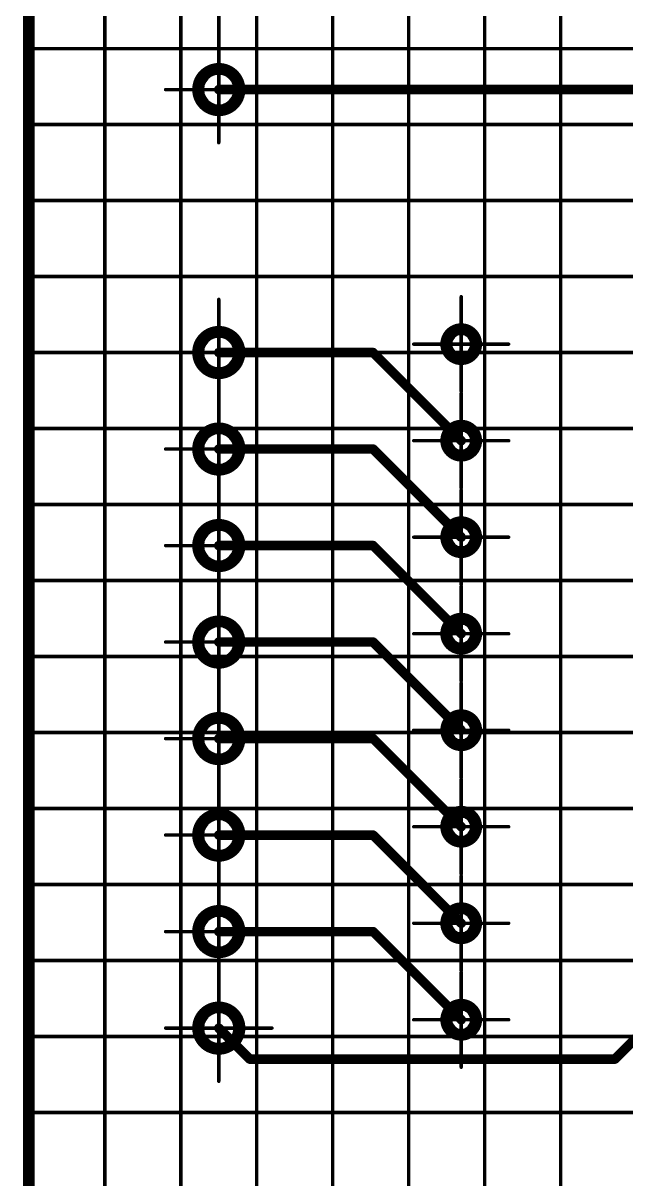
# Model space of a CAD drawing. Header units: millimetres. Extents: x 0 to 841, y 0 to 2540.
# Drawn here: x 478.7 to 510.4, y 2315.5 to 2376.3 of the extents above; entities that cross this region are included whole.
import ezdxf

# ---------------------------------------------------------------- set-up
doc = ezdxf.new("R2010")
doc.units = ezdxf.units.MM
for name, color, linetype in [('Mechanical11', 56, 'Continuous'), ('Mechanical12', 56, 'Continuous'), ('Mechanical7', 56, 'Continuous'), ('Mechanical9', 56, 'Continuous')]:
    doc.layers.add(name, color=color, linetype=linetype)

# ---------------------------------------------------------------- blocks, each defined once
blk = doc.blocks.new('BOASVIEW______B______L_____2__2_32_1_B_3')
at = {"layer": 'Mechanical11'}
for p, q in [((-22.565, -72.409), (-22.76, -72.37)), ((-22.76, -72.37), (-22.76, -72.88)), ((-22.76, -72.88), (-23.27, -72.88)), ((-23.27, -72.88), (-23.231, -73.075)), ((-22.76, -72.88), (-22.25, -72.88)), ((-22.76, -73.39), (-22.76, -72.88)), ((-22.4, -72.52), (-22.565, -72.409)), ((-22.289, -72.685), (-22.4, -72.52)), ((-22.25, -72.88), (-22.289, -72.685)), ((-10, -72.44), (-10.807, -72.44)), ((-10.807, -72.44), (-10.779, -72.649)), ((-10.779, -72.649), (-10.699, -72.844)), ((-10.699, -72.844), (-10.571, -73.011)), ((-10, -73.247), (-10, -72.44)), ((-10, -72.44), (-10, -73.247)), ((-9.193, -72.44), (-10, -72.44)), ((-9.429, -73.011), (-9.301, -72.844)), ((-9.301, -72.844), (-9.221, -72.649)), ((-9.221, -72.649), (-9.193, -72.44)), ((-23.231, -73.075), (-23.12, -73.24)), ((-23.12, -73.24), (-22.955, -73.351)), ((-22.955, -73.351), (-22.76, -73.39)), ((-10.571, -73.011), (-10.403, -73.139)), ((-10.403, -73.139), (-10.209, -73.219)), ((-10.209, -73.219), (-10, -73.247)), ((-10, -73.247), (-9.791, -73.219)), ((-9.791, -73.219), (-9.597, -73.139)), ((-9.597, -73.139), (-9.429, -73.011)), ((-22.565, -77.489), (-22.76, -77.45)), ((-22.76, -77.45), (-22.76, -77.96)), ((-22.4, -77.6), (-22.565, -77.489)), ((-22.289, -77.765), (-22.4, -77.6)), ((-22.25, -77.96), (-22.289, -77.765)), ((-10, -77.52), (-10.807, -77.52)), ((-10.807, -77.52), (-10.779, -77.729)), ((-10.779, -77.729), (-10.699, -77.924)), ((-10, -78.327), (-10, -77.52)), ((-10, -77.52), (-10, -78.327)), ((-9.193, -77.52), (-10, -77.52)), ((-9.301, -77.924), (-9.221, -77.729)), ((-9.221, -77.729), (-9.193, -77.52)), ((-22.76, -77.96), (-23.27, -77.96)), ((-23.27, -77.96), (-23.231, -78.155)), ((-23.231, -78.155), (-23.12, -78.32)), ((-23.12, -78.32), (-22.955, -78.431)), ((-22.955, -78.431), (-22.76, -78.47)), ((-22.76, -77.96), (-22.25, -77.96)), ((-22.76, -78.47), (-22.76, -77.96)), ((-10.699, -77.924), (-10.571, -78.091)), ((-10.571, -78.091), (-10.403, -78.219)), ((-10.403, -78.219), (-10.209, -78.299)), ((-10.209, -78.299), (-10, -78.327)), ((-10, -78.327), (-9.791, -78.299)), ((-9.791, -78.299), (-9.597, -78.219)), ((-9.597, -78.219), (-9.429, -78.091)), ((-9.429, -78.091), (-9.301, -77.924)), ((-22.565, -82.569), (-22.76, -82.53)), ((-22.76, -82.53), (-22.76, -83.04)), ((-22.4, -82.68), (-22.565, -82.569)), ((-22.289, -82.845), (-22.4, -82.68)), ((-10, -82.6), (-10.807, -82.6)), ((-10.807, -82.6), (-10.779, -82.809)), ((-10, -83.407), (-10, -82.6)), ((-10, -82.6), (-10, -83.407)), ((-9.193, -82.6), (-10, -82.6)), ((-9.221, -82.809), (-9.193, -82.6)), ((-22.76, -83.04), (-23.27, -83.04)), ((-23.27, -83.04), (-23.231, -83.235)), ((-23.231, -83.235), (-23.12, -83.4)), ((-22.76, -83.04), (-22.25, -83.04)), ((-22.76, -83.55), (-22.76, -83.04)), ((-22.25, -83.04), (-22.289, -82.845)), ((-10.779, -82.809), (-10.699, -83.004)), ((-10.699, -83.004), (-10.571, -83.171)), ((-10.571, -83.171), (-10.403, -83.299)), ((-10.403, -83.299), (-10.209, -83.379)), ((-9.791, -83.379), (-9.597, -83.299)), ((-9.597, -83.299), (-9.429, -83.171)), ((-9.429, -83.171), (-9.301, -83.004)), ((-9.301, -83.004), (-9.221, -82.809)), ((-23.12, -83.4), (-22.955, -83.511)), ((-22.955, -83.511), (-22.76, -83.55)), ((-10.209, -83.379), (-10, -83.407)), ((-10, -83.407), (-9.791, -83.379)), ((-22.76, -88.12), (-23.27, -88.12)), ((-23.27, -88.12), (-23.231, -88.315)), ((-22.565, -87.649), (-22.76, -87.61)), ((-22.76, -87.61), (-22.76, -88.12)), ((-22.76, -88.12), (-22.25, -88.12)), ((-22.76, -88.63), (-22.76, -88.12)), ((-22.4, -87.76), (-22.565, -87.649)), ((-22.289, -87.925), (-22.4, -87.76)), ((-22.25, -88.12), (-22.289, -87.925)), ((-10, -87.68), (-10.807, -87.68)), ((-10.807, -87.68), (-10.779, -87.889)), ((-10.779, -87.889), (-10.699, -88.084)), ((-10.699, -88.084), (-10.571, -88.251)), ((-10, -88.487), (-10, -87.68)), ((-10, -87.68), (-10, -88.487)), ((-9.193, -87.68), (-10, -87.68)), ((-9.429, -88.251), (-9.301, -88.084)), ((-9.301, -88.084), (-9.221, -87.889)), ((-9.221, -87.889), (-9.193, -87.68)), ((-23.231, -88.315), (-23.12, -88.48)), ((-23.12, -88.48), (-22.955, -88.591)), ((-22.955, -88.591), (-22.76, -88.63)), ((-10.571, -88.251), (-10.403, -88.379)), ((-10.403, -88.379), (-10.209, -88.459)), ((-10.209, -88.459), (-10, -88.487)), ((-10, -88.487), (-9.791, -88.459)), ((-9.791, -88.459), (-9.597, -88.379)), ((-9.597, -88.379), (-9.429, -88.251)), ((-22.565, -92.729), (-22.76, -92.69)), ((-22.76, -92.69), (-22.76, -93.2)), ((-22.4, -92.84), (-22.565, -92.729)), ((-22.289, -93.005), (-22.4, -92.84)), ((-22.25, -93.2), (-22.289, -93.005)), ((-10, -92.76), (-10.807, -92.76)), ((-10.807, -92.76), (-10.779, -92.969)), ((-10.779, -92.969), (-10.699, -93.164)), ((-10, -93.567), (-10, -92.76)), ((-10, -92.76), (-10, -93.567)), ((-9.193, -92.76), (-10, -92.76)), ((-9.301, -93.164), (-9.221, -92.969)), ((-9.221, -92.969), (-9.193, -92.76)), ((-22.76, -93.2), (-23.27, -93.2)), ((-23.27, -93.2), (-23.231, -93.395)), ((-23.231, -93.395), (-23.12, -93.56)), ((-23.12, -93.56), (-22.955, -93.671)), ((-22.955, -93.671), (-22.76, -93.71)), ((-22.76, -93.2), (-22.25, -93.2)), ((-22.76, -93.71), (-22.76, -93.2)), ((-10.699, -93.164), (-10.571, -93.331)), ((-10.571, -93.331), (-10.403, -93.459)), ((-10.403, -93.459), (-10.209, -93.539)), ((-10.209, -93.539), (-10, -93.567)), ((-10, -93.567), (-9.791, -93.539)), ((-9.791, -93.539), (-9.597, -93.459)), ((-9.597, -93.459), (-9.429, -93.331)), ((-9.429, -93.331), (-9.301, -93.164)), ((-22.565, -97.809), (-22.76, -97.77)), ((-22.76, -97.77), (-22.76, -98.28)), ((-22.4, -97.92), (-22.565, -97.809)), ((-22.289, -98.085), (-22.4, -97.92)), ((-10, -97.84), (-10.807, -97.84)), ((-10.807, -97.84), (-10.779, -98.049)), ((-10, -98.647), (-10, -97.84)), ((-10, -97.84), (-10, -98.647)), ((-9.193, -97.84), (-10, -97.84)), ((-9.221, -98.049), (-9.193, -97.84)), ((-22.76, -98.28), (-23.27, -98.28)), ((-23.27, -98.28), (-23.231, -98.475)), ((-23.231, -98.475), (-23.12, -98.64)), ((-22.76, -98.28), (-22.25, -98.28)), ((-22.76, -98.79), (-22.76, -98.28)), ((-22.25, -98.28), (-22.289, -98.085)), ((-10.779, -98.049), (-10.699, -98.244)), ((-10.699, -98.244), (-10.571, -98.411)), ((-10.571, -98.411), (-10.403, -98.539)), ((-10.403, -98.539), (-10.209, -98.619)), ((-9.791, -98.619), (-9.597, -98.539)), ((-9.597, -98.539), (-9.429, -98.411)), ((-9.429, -98.411), (-9.301, -98.244)), ((-9.301, -98.244), (-9.221, -98.049)), ((-23.12, -98.64), (-22.955, -98.751)), ((-22.955, -98.751), (-22.76, -98.79)), ((-10.209, -98.619), (-10, -98.647)), ((-10, -98.647), (-9.791, -98.619)), ((-22.76, -103.36), (-23.27, -103.36)), ((-23.27, -103.36), (-23.231, -103.555)), ((-22.565, -102.889), (-22.76, -102.85)), ((-22.76, -102.85), (-22.76, -103.36)), ((-22.76, -103.36), (-22.25, -103.36)), ((-22.76, -103.87), (-22.76, -103.36)), ((-22.4, -103), (-22.565, -102.889)), ((-22.289, -103.165), (-22.4, -103)), ((-22.25, -103.36), (-22.289, -103.165)), ((-10, -102.92), (-10.807, -102.92)), ((-10.807, -102.92), (-10.779, -103.129)), ((-10.779, -103.129), (-10.699, -103.324)), ((-10.699, -103.324), (-10.571, -103.491)), ((-10, -103.727), (-10, -102.92)), ((-10, -102.92), (-10, -103.727)), ((-9.193, -102.92), (-10, -102.92)), ((-9.429, -103.491), (-9.301, -103.324)), ((-9.301, -103.324), (-9.221, -103.129)), ((-9.221, -103.129), (-9.193, -102.92)), ((-23.231, -103.555), (-23.12, -103.72)), ((-23.12, -103.72), (-22.955, -103.831)), ((-22.955, -103.831), (-22.76, -103.87)), ((-10.571, -103.491), (-10.403, -103.619)), ((-10.403, -103.619), (-10.209, -103.699)), ((-10.209, -103.699), (-10, -103.727)), ((-10, -103.727), (-9.791, -103.699)), ((-9.791, -103.699), (-9.597, -103.619)), ((-9.597, -103.619), (-9.429, -103.491)), ((-22.565, -107.969), (-22.76, -107.93)), ((-22.76, -107.93), (-22.76, -108.44)), ((-22.4, -108.08), (-22.565, -107.969)), ((-22.289, -108.245), (-22.4, -108.08)), ((-22.25, -108.44), (-22.289, -108.245)), ((-10, -108), (-10.807, -108)), ((-10.807, -108), (-10.779, -108.209)), ((-10.779, -108.209), (-10.699, -108.404)), ((-10, -108.807), (-10, -108)), ((-10, -108), (-10, -108.807)), ((-9.193, -108), (-10, -108)), ((-9.301, -108.404), (-9.221, -108.209)), ((-9.221, -108.209), (-9.193, -108)), ((-22.76, -108.44), (-23.27, -108.44)), ((-23.27, -108.44), (-23.231, -108.635)), ((-23.231, -108.635), (-23.12, -108.8)), ((-23.12, -108.8), (-22.955, -108.911)), ((-22.76, -108.44), (-22.25, -108.44)), ((-22.76, -108.95), (-22.76, -108.44)), ((-10.699, -108.404), (-10.571, -108.571)), ((-10.571, -108.571), (-10.403, -108.699)), ((-10.403, -108.699), (-10.209, -108.779)), ((-10.209, -108.779), (-10, -108.807)), ((-10, -108.807), (-9.791, -108.779)), ((-9.791, -108.779), (-9.597, -108.699)), ((-9.597, -108.699), (-9.429, -108.571)), ((-9.429, -108.571), (-9.301, -108.404)), ((-22.955, -108.911), (-22.76, -108.95)), ((-10, -121.84), (-10.807, -121.84)), ((-10.807, -121.84), (-10.779, -122.049)), ((-10.779, -122.049), (-10.699, -122.243)), ((-10.699, -122.243), (-10.571, -122.411)), ((-10, -122.647), (-10, -121.84)), ((-10, -121.84), (-10, -122.647)), ((-9.193, -121.84), (-10, -121.84)), ((-9.429, -122.411), (-9.301, -122.243)), ((-9.301, -122.243), (-9.221, -122.049)), ((-9.221, -122.049), (-9.193, -121.84)), ((-10.571, -122.411), (-10.403, -122.539)), ((-10.403, -122.539), (-10.209, -122.619)), ((-10.209, -122.619), (-10, -122.647)), ((-10, -122.647), (-9.791, -122.619)), ((-9.791, -122.619), (-9.597, -122.539)), ((-9.597, -122.539), (-9.429, -122.411))]:
    blk.add_line(p, q, dxfattribs=at)
at = {"layer": 'Mechanical12'}
for p, q in [((-10.403, -71.741), (-10.571, -71.869)), ((-10.209, -71.661), (-10.403, -71.741)), ((-10, -71.633), (-10.209, -71.661)), ((-10, -71.633), (-10, -72.44)), ((-9.791, -71.661), (-10, -71.633)), ((-10, -72.44), (-10, -71.633)), ((-9.597, -71.741), (-9.791, -71.661)), ((-9.429, -71.869), (-9.597, -71.741)), ((-22.76, -72.37), (-22.955, -72.409)), ((-22.76, -72.88), (-22.76, -72.37)), ((-10.779, -72.231), (-10.807, -72.44)), ((-10.699, -72.037), (-10.779, -72.231)), ((-10.571, -71.869), (-10.699, -72.037)), ((-9.301, -72.037), (-9.429, -71.869)), ((-9.221, -72.231), (-9.301, -72.037)), ((-9.193, -72.44), (-9.221, -72.231)), ((-23.231, -72.685), (-23.27, -72.88)), ((-23.27, -72.88), (-22.76, -72.88)), ((-23.12, -72.52), (-23.231, -72.685)), ((-22.955, -72.409), (-23.12, -72.52)), ((-22.25, -72.88), (-22.76, -72.88)), ((-22.76, -72.88), (-22.76, -73.39)), ((-22.289, -73.075), (-22.25, -72.88)), ((-10.807, -72.44), (-10, -72.44)), ((-10, -72.44), (-9.193, -72.44)), ((-22.76, -73.39), (-22.565, -73.351)), ((-22.565, -73.351), (-22.4, -73.24)), ((-22.4, -73.24), (-22.289, -73.075)), ((-10.699, -77.117), (-10.779, -77.311)), ((-10.571, -76.949), (-10.699, -77.117)), ((-10.403, -76.821), (-10.571, -76.949)), ((-10.209, -76.741), (-10.403, -76.821)), ((-10, -76.713), (-10.209, -76.741)), ((-10, -76.713), (-10, -77.52)), ((-9.791, -76.741), (-10, -76.713)), ((-10, -77.52), (-10, -76.713)), ((-9.597, -76.821), (-9.791, -76.741)), ((-9.429, -76.949), (-9.597, -76.821)), ((-9.301, -77.117), (-9.429, -76.949)), ((-9.221, -77.311), (-9.301, -77.117)), ((-23.231, -77.765), (-23.27, -77.96)), ((-23.12, -77.6), (-23.231, -77.765)), ((-22.955, -77.489), (-23.12, -77.6)), ((-22.76, -77.45), (-22.955, -77.489)), ((-22.76, -77.96), (-22.76, -77.45)), ((-10.779, -77.311), (-10.807, -77.52)), ((-10.807, -77.52), (-10, -77.52)), ((-10, -77.52), (-9.193, -77.52)), ((-9.193, -77.52), (-9.221, -77.311)), ((-23.27, -77.96), (-22.76, -77.96)), ((-22.25, -77.96), (-22.76, -77.96)), ((-22.76, -77.96), (-22.76, -78.47)), ((-22.76, -78.47), (-22.565, -78.431)), ((-22.565, -78.431), (-22.4, -78.32)), ((-22.4, -78.32), (-22.289, -78.155)), ((-22.289, -78.155), (-22.25, -77.96)), ((-10.571, -82.029), (-10.699, -82.197)), ((-10.403, -81.901), (-10.571, -82.029)), ((-10.209, -81.821), (-10.403, -81.901)), ((-10, -81.793), (-10.209, -81.821)), ((-10, -81.793), (-10, -82.6)), ((-9.791, -81.821), (-10, -81.793)), ((-10, -82.6), (-10, -81.793)), ((-9.597, -81.901), (-9.791, -81.821)), ((-9.429, -82.029), (-9.597, -81.901)), ((-9.301, -82.197), (-9.429, -82.029)), ((-23.12, -82.68), (-23.231, -82.845)), ((-22.955, -82.569), (-23.12, -82.68)), ((-22.76, -82.53), (-22.955, -82.569)), ((-22.76, -83.04), (-22.76, -82.53)), ((-10.779, -82.391), (-10.807, -82.6)), ((-10.807, -82.6), (-10, -82.6)), ((-10.699, -82.197), (-10.779, -82.391)), ((-10, -82.6), (-9.193, -82.6)), ((-9.221, -82.391), (-9.301, -82.197)), ((-9.193, -82.6), (-9.221, -82.391)), ((-23.231, -82.845), (-23.27, -83.04)), ((-23.27, -83.04), (-22.76, -83.04)), ((-22.25, -83.04), (-22.76, -83.04)), ((-22.76, -83.04), (-22.76, -83.55)), ((-22.4, -83.4), (-22.289, -83.235)), ((-22.289, -83.235), (-22.25, -83.04)), ((-22.76, -83.55), (-22.565, -83.511)), ((-22.565, -83.511), (-22.4, -83.4)), ((-10.403, -86.981), (-10.571, -87.109)), ((-10.209, -86.901), (-10.403, -86.981)), ((-10, -86.873), (-10.209, -86.901)), ((-10, -86.873), (-10, -87.68)), ((-9.791, -86.901), (-10, -86.873)), ((-10, -87.68), (-10, -86.873)), ((-9.597, -86.981), (-9.791, -86.901)), ((-9.429, -87.109), (-9.597, -86.981)), ((-10.779, -87.471), (-10.807, -87.68)), ((-10.699, -87.277), (-10.779, -87.471)), ((-10.571, -87.109), (-10.699, -87.277)), ((-9.301, -87.277), (-9.429, -87.109)), ((-9.221, -87.471), (-9.301, -87.277)), ((-9.193, -87.68), (-9.221, -87.471)), ((-23.231, -87.925), (-23.27, -88.12)), ((-23.27, -88.12), (-22.76, -88.12)), ((-23.12, -87.76), (-23.231, -87.925)), ((-22.955, -87.649), (-23.12, -87.76)), ((-22.76, -87.61), (-22.955, -87.649)), ((-22.76, -88.12), (-22.76, -87.61)), ((-22.25, -88.12), (-22.76, -88.12)), ((-22.76, -88.12), (-22.76, -88.63)), ((-22.289, -88.315), (-22.25, -88.12)), ((-10.807, -87.68), (-10, -87.68)), ((-10, -87.68), (-9.193, -87.68)), ((-22.76, -88.63), (-22.565, -88.591)), ((-22.565, -88.591), (-22.4, -88.48)), ((-22.4, -88.48), (-22.289, -88.315)), ((-10.699, -92.357), (-10.779, -92.551)), ((-10.571, -92.189), (-10.699, -92.357)), ((-10.403, -92.061), (-10.571, -92.189)), ((-10.209, -91.981), (-10.403, -92.061)), ((-10, -91.953), (-10.209, -91.981)), ((-10, -91.953), (-10, -92.76)), ((-9.791, -91.981), (-10, -91.953)), ((-10, -92.76), (-10, -91.953)), ((-9.597, -92.061), (-9.791, -91.981)), ((-9.429, -92.189), (-9.597, -92.061)), ((-9.301, -92.357), (-9.429, -92.189)), ((-9.221, -92.551), (-9.301, -92.357)), ((-23.231, -93.005), (-23.27, -93.2)), ((-23.12, -92.84), (-23.231, -93.005)), ((-22.955, -92.729), (-23.12, -92.84)), ((-22.76, -92.69), (-22.955, -92.729)), ((-22.76, -93.2), (-22.76, -92.69)), ((-10.779, -92.551), (-10.807, -92.76)), ((-10.807, -92.76), (-10, -92.76)), ((-10, -92.76), (-9.193, -92.76)), ((-9.193, -92.76), (-9.221, -92.551)), ((-23.27, -93.2), (-22.76, -93.2)), ((-22.25, -93.2), (-22.76, -93.2)), ((-22.76, -93.2), (-22.76, -93.71)), ((-22.76, -93.71), (-22.565, -93.671)), ((-22.565, -93.671), (-22.4, -93.56)), ((-22.4, -93.56), (-22.289, -93.395)), ((-22.289, -93.395), (-22.25, -93.2)), ((-10.571, -97.269), (-10.699, -97.437)), ((-10.403, -97.141), (-10.571, -97.269)), ((-10.209, -97.061), (-10.403, -97.141)), ((-10, -97.033), (-10.209, -97.061)), ((-10, -97.033), (-10, -97.84)), ((-9.791, -97.061), (-10, -97.033)), ((-10, -97.84), (-10, -97.033)), ((-9.597, -97.141), (-9.791, -97.061)), ((-9.429, -97.269), (-9.597, -97.141)), ((-9.301, -97.437), (-9.429, -97.269)), ((-23.12, -97.92), (-23.231, -98.085)), ((-22.955, -97.809), (-23.12, -97.92)), ((-22.76, -97.77), (-22.955, -97.809)), ((-22.76, -98.28), (-22.76, -97.77)), ((-10.779, -97.631), (-10.807, -97.84)), ((-10.807, -97.84), (-10, -97.84)), ((-10.699, -97.437), (-10.779, -97.631)), ((-10, -97.84), (-9.193, -97.84)), ((-9.221, -97.631), (-9.301, -97.437)), ((-9.193, -97.84), (-9.221, -97.631)), ((-23.231, -98.085), (-23.27, -98.28)), ((-23.27, -98.28), (-22.76, -98.28)), ((-22.25, -98.28), (-22.76, -98.28)), ((-22.76, -98.28), (-22.76, -98.79)), ((-22.4, -98.64), (-22.289, -98.475)), ((-22.289, -98.475), (-22.25, -98.28)), ((-22.76, -98.79), (-22.565, -98.751)), ((-22.565, -98.751), (-22.4, -98.64)), ((-10.209, -102.141), (-10.403, -102.221)), ((-10, -102.113), (-10.209, -102.141)), ((-10, -102.113), (-10, -102.92)), ((-9.791, -102.141), (-10, -102.113)), ((-10, -102.92), (-10, -102.113)), ((-9.597, -102.221), (-9.791, -102.141)), ((-10.779, -102.711), (-10.807, -102.92)), ((-10.699, -102.517), (-10.779, -102.711)), ((-10.571, -102.349), (-10.699, -102.517)), ((-10.403, -102.221), (-10.571, -102.349)), ((-9.429, -102.349), (-9.597, -102.221)), ((-9.301, -102.517), (-9.429, -102.349)), ((-9.221, -102.711), (-9.301, -102.517)), ((-9.193, -102.92), (-9.221, -102.711)), ((-23.231, -103.165), (-23.27, -103.36)), ((-23.27, -103.36), (-22.76, -103.36)), ((-23.12, -103), (-23.231, -103.165)), ((-22.955, -102.889), (-23.12, -103)), ((-22.76, -102.85), (-22.955, -102.889)), ((-22.76, -103.36), (-22.76, -102.85)), ((-22.25, -103.36), (-22.76, -103.36)), ((-22.76, -103.36), (-22.76, -103.87)), ((-22.289, -103.555), (-22.25, -103.36)), ((-10.807, -102.92), (-10, -102.92)), ((-10, -102.92), (-9.193, -102.92)), ((-22.76, -103.87), (-22.565, -103.831)), ((-22.565, -103.831), (-22.4, -103.72)), ((-22.4, -103.72), (-22.289, -103.555)), ((-10.699, -107.597), (-10.779, -107.791)), ((-10.571, -107.429), (-10.699, -107.597)), ((-10.403, -107.301), (-10.571, -107.429)), ((-10.209, -107.221), (-10.403, -107.301)), ((-10, -107.193), (-10.209, -107.221)), ((-10, -107.193), (-10, -108)), ((-9.791, -107.221), (-10, -107.193)), ((-10, -108), (-10, -107.193)), ((-9.597, -107.301), (-9.791, -107.221)), ((-9.429, -107.429), (-9.597, -107.301)), ((-9.301, -107.597), (-9.429, -107.429)), ((-9.221, -107.791), (-9.301, -107.597)), ((-23.231, -108.245), (-23.27, -108.44)), ((-23.12, -108.08), (-23.231, -108.245)), ((-22.955, -107.969), (-23.12, -108.08)), ((-22.76, -107.93), (-22.955, -107.969)), ((-22.76, -108.44), (-22.76, -107.93)), ((-10.779, -107.791), (-10.807, -108)), ((-10.807, -108), (-10, -108)), ((-10, -108), (-9.193, -108)), ((-9.193, -108), (-9.221, -107.791)), ((-23.27, -108.44), (-22.76, -108.44)), ((-22.25, -108.44), (-22.76, -108.44)), ((-22.76, -108.44), (-22.76, -108.95)), ((-22.565, -108.911), (-22.4, -108.8)), ((-22.4, -108.8), (-22.289, -108.635)), ((-22.289, -108.635), (-22.25, -108.44)), ((-22.76, -108.95), (-22.565, -108.911)), ((-10, -121.033), (-10.209, -121.061)), ((-10, -121.033), (-10, -121.84)), ((-9.791, -121.061), (-10, -121.033)), ((-10, -121.84), (-10, -121.033)), ((-10.779, -121.631), (-10.807, -121.84)), ((-10.699, -121.437), (-10.779, -121.631)), ((-10.571, -121.269), (-10.699, -121.437)), ((-10.403, -121.141), (-10.571, -121.269)), ((-10.209, -121.061), (-10.403, -121.141)), ((-9.597, -121.141), (-9.791, -121.061)), ((-9.429, -121.269), (-9.597, -121.141)), ((-9.301, -121.437), (-9.429, -121.269)), ((-9.221, -121.631), (-9.301, -121.437)), ((-9.193, -121.84), (-9.221, -121.631)), ((-10.807, -121.84), (-10, -121.84)), ((-10, -121.84), (-9.193, -121.84))]:
    blk.add_line(p, q, dxfattribs=at)
for points, const_width in [([(0, 0), (0, -210)], 0.6), ([(0, 0), (0, -210)], 0.6), ([(-30.845, -70.805), (-38, -77.96)], 0.5), ([(-11.635, -70.805), (-30.845, -70.805)], 0.5), ([(-10, -72.44), (-11.635, -70.805)], 0.5), ([(-18.12, -77.52), (-22.76, -72.88)], 0.5), ([(-18.12, -82.6), (-22.76, -77.96)], 0.5), ([(-10, -77.52), (-18.12, -77.52)], 0.5), ([(-10, -82.6), (-18.12, -82.6)], 0.5), ([(-18.12, -87.68), (-22.76, -83.04)], 0.5), ([(-10, -87.68), (-18.12, -87.68)], 0.5), ([(-18.12, -92.76), (-22.76, -88.12)], 0.5), ([(-18.12, -97.84), (-22.76, -93.2)], 0.5), ([(-10, -92.76), (-18.12, -92.76)], 0.5), ([(-10, -97.84), (-18.12, -97.84)], 0.5), ([(-18.12, -102.92), (-22.76, -98.28)], 0.5), ([(-10, -102.92), (-18.12, -102.92)], 0.5), ([(-18.12, -108), (-22.76, -103.36)], 0.5), ([(-10, -108), (-18.12, -108)], 0.5), ([(-10, -121.84), (-32.946, -121.84)], 0.5)]:
    blk.add_lwpolyline(points, dxfattribs=dict(at, const_width=const_width))
for points, const_width in [([(-30.97, -70.805, 1), (-30.72, -70.805, 1)], 0.25), ([(-30.97, -70.805, 1), (-30.72, -70.805, 1)], 0.25), ([(-11.76, -70.805, 1), (-11.51, -70.805, 1)], 0.25), ([(-11.76, -70.805, 1), (-11.51, -70.805, 1)], 0.25), ([(-8.9, -72.44, 1), (-11.1, -72.44, 1)], 0.6), ([(-21.96, -72.88, 1), (-23.56, -72.88, 1)], 0.6), ([(-11.25, -72.44, 1), (-10.95, -72.44, 1)], 0.3), ([(-10.125, -72.44, 1), (-9.875, -72.44, 1)], 0.25), ([(-9.05, -72.44, 1), (-8.75, -72.44, 1)], 0.3), ([(-23.71, -72.88, 1), (-23.41, -72.88, 1)], 0.3), ([(-22.885, -72.88, 1), (-22.635, -72.88, 1)], 0.25), ([(-22.11, -72.88, 1), (-21.81, -72.88, 1)], 0.3), ([(-8.9, -77.52, 1), (-11.1, -77.52, 1)], 0.6), ([(-21.96, -77.96, 1), (-23.56, -77.96, 1)], 0.6), ([(-11.25, -77.52, 1), (-10.95, -77.52, 1)], 0.3), ([(-9.05, -77.52, 1), (-8.75, -77.52, 1)], 0.3), ([(-23.71, -77.96, 1), (-23.41, -77.96, 1)], 0.3), ([(-22.885, -77.96, 1), (-22.635, -77.96, 1)], 0.25), ([(-22.11, -77.96, 1), (-21.81, -77.96, 1)], 0.3), ([(-18.245, -77.52, 1), (-17.995, -77.52, 1)], 0.25), ([(-18.245, -77.52, 1), (-17.995, -77.52, 1)], 0.25), ([(-10.125, -77.52, 1), (-9.875, -77.52, 1)], 0.25), ([(-8.9, -82.6, 1), (-11.1, -82.6, 1)], 0.6), ([(-21.96, -83.04, 1), (-23.56, -83.04, 1)], 0.6), ([(-18.245, -82.6, 1), (-17.995, -82.6, 1)], 0.25), ([(-18.245, -82.6, 1), (-17.995, -82.6, 1)], 0.25), ([(-11.25, -82.6, 1), (-10.95, -82.6, 1)], 0.3), ([(-10.125, -82.6, 1), (-9.875, -82.6, 1)], 0.25), ([(-9.05, -82.6, 1), (-8.75, -82.6, 1)], 0.3), ([(-23.71, -83.04, 1), (-23.41, -83.04, 1)], 0.3), ([(-22.885, -83.04, 1), (-22.635, -83.04, 1)], 0.25), ([(-22.11, -83.04, 1), (-21.81, -83.04, 1)], 0.3), ([(-8.9, -87.68, 1), (-11.1, -87.68, 1)], 0.6), ([(-21.96, -88.12, 1), (-23.56, -88.12, 1)], 0.6), ([(-18.245, -87.68, 1), (-17.995, -87.68, 1)], 0.25), ([(-18.245, -87.68, 1), (-17.995, -87.68, 1)], 0.25), ([(-11.25, -87.68, 1), (-10.95, -87.68, 1)], 0.3), ([(-10.125, -87.68, 1), (-9.875, -87.68, 1)], 0.25), ([(-9.05, -87.68, 1), (-8.75, -87.68, 1)], 0.3), ([(-23.71, -88.12, 1), (-23.41, -88.12, 1)], 0.3), ([(-22.885, -88.12, 1), (-22.635, -88.12, 1)], 0.25), ([(-22.11, -88.12, 1), (-21.81, -88.12, 1)], 0.3), ([(-8.9, -92.76, 1), (-11.1, -92.76, 1)], 0.6), ([(-21.96, -93.2, 1), (-23.56, -93.2, 1)], 0.6), ([(-11.25, -92.76, 1), (-10.95, -92.76, 1)], 0.3), ([(-9.05, -92.76, 1), (-8.75, -92.76, 1)], 0.3), ([(-23.71, -93.2, 1), (-23.41, -93.2, 1)], 0.3), ([(-22.885, -93.2, 1), (-22.635, -93.2, 1)], 0.25), ([(-22.11, -93.2, 1), (-21.81, -93.2, 1)], 0.3), ([(-18.245, -92.76, 1), (-17.995, -92.76, 1)], 0.25), ([(-18.245, -92.76, 1), (-17.995, -92.76, 1)], 0.25), ([(-10.125, -92.76, 1), (-9.875, -92.76, 1)], 0.25), ([(-8.9, -97.84, 1), (-11.1, -97.84, 1)], 0.6), ([(-21.96, -98.28, 1), (-23.56, -98.28, 1)], 0.6), ([(-18.245, -97.84, 1), (-17.995, -97.84, 1)], 0.25), ([(-18.245, -97.84, 1), (-17.995, -97.84, 1)], 0.25), ([(-11.25, -97.84, 1), (-10.95, -97.84, 1)], 0.3), ([(-10.125, -97.84, 1), (-9.875, -97.84, 1)], 0.25), ([(-9.05, -97.84, 1), (-8.75, -97.84, 1)], 0.3), ([(-23.71, -98.28, 1), (-23.41, -98.28, 1)], 0.3), ([(-22.885, -98.28, 1), (-22.635, -98.28, 1)], 0.25), ([(-22.11, -98.28, 1), (-21.81, -98.28, 1)], 0.3), ([(-8.9, -102.92, 1), (-11.1, -102.92, 1)], 0.6), ([(-21.96, -103.36, 1), (-23.56, -103.36, 1)], 0.6), ([(-18.245, -102.92, 1), (-17.995, -102.92, 1)], 0.25), ([(-18.245, -102.92, 1), (-17.995, -102.92, 1)], 0.25), ([(-11.25, -102.92, 1), (-10.95, -102.92, 1)], 0.3), ([(-10.125, -102.92, 1), (-9.875, -102.92, 1)], 0.25), ([(-9.05, -102.92, 1), (-8.75, -102.92, 1)], 0.3), ([(-23.71, -103.36, 1), (-23.41, -103.36, 1)], 0.3), ([(-22.885, -103.36, 1), (-22.635, -103.36, 1)], 0.25), ([(-22.11, -103.36, 1), (-21.81, -103.36, 1)], 0.3), ([(-8.9, -108, 1), (-11.1, -108, 1)], 0.6), ([(-21.96, -108.44, 1), (-23.56, -108.44, 1)], 0.6), ([(-23.71, -108.44, 1), (-23.41, -108.44, 1)], 0.3), ([(-22.11, -108.44, 1), (-21.81, -108.44, 1)], 0.3), ([(-18.245, -108, 1), (-17.995, -108, 1)], 0.25), ([(-18.245, -108, 1), (-17.995, -108, 1)], 0.25), ([(-11.25, -108, 1), (-10.95, -108, 1)], 0.3), ([(-10.125, -108, 1), (-9.875, -108, 1)], 0.25), ([(-9.05, -108, 1), (-8.75, -108, 1)], 0.3), ([(-8.9, -121.84, 1), (-11.1, -121.84, 1)], 0.6), ([(-11.25, -121.84, 1), (-10.95, -121.84, 1)], 0.3), ([(-10.125, -121.84, 1), (-9.875, -121.84, 1)], 0.25), ([(-9.05, -121.84, 1), (-8.75, -121.84, 1)], 0.3)]:
    blk.add_lwpolyline(points, format="xyb", close=True, dxfattribs=dict(at, const_width=const_width))
at = {"layer": 'Mechanical7', "const_width": 0.18}
for points in [[(-10, -69.64), (-10, -75.24)], [(-22.76, -70.38), (-22.76, -75.38)], [(-7.2, -72.44), (-12.8, -72.44)], [(-20.26, -72.88), (-25.26, -72.88)], [(-10, -74.72), (-10, -80.32)], [(-22.76, -75.46), (-22.76, -80.46)], [(-7.2, -77.52), (-12.8, -77.52)], [(-20.26, -77.96), (-25.26, -77.96)], [(-10, -79.8), (-10, -85.4)], [(-22.76, -80.54), (-22.76, -85.54)], [(-7.2, -82.6), (-12.8, -82.6)], [(-20.26, -83.04), (-25.26, -83.04)], [(-10, -84.88), (-10, -90.48)], [(-22.76, -85.62), (-22.76, -90.62)], [(-7.2, -87.68), (-12.8, -87.68)], [(-20.26, -88.12), (-25.26, -88.12)], [(-10, -89.96), (-10, -95.56)], [(-22.76, -90.7), (-22.76, -95.7)], [(-7.2, -92.76), (-12.8, -92.76)], [(-20.26, -93.2), (-25.26, -93.2)], [(-10, -95.04), (-10, -100.64)], [(-22.76, -95.78), (-22.76, -100.78)], [(-7.2, -97.84), (-12.8, -97.84)], [(-20.26, -98.28), (-25.26, -98.28)], [(-10, -100.12), (-10, -105.72)], [(-22.76, -100.86), (-22.76, -105.86)], [(-20.26, -103.36), (-25.26, -103.36)], [(-7.2, -102.92), (-12.8, -102.92)], [(-10, -105.2), (-10, -110.8)], [(-22.76, -105.94), (-22.76, -110.94)], [(-7.2, -108), (-12.8, -108)], [(-20.26, -108.44), (-25.26, -108.44)], [(-10, -119.04), (-10, -124.64)], [(-7.2, -121.84), (-12.8, -121.84)], [(-10, -124.12), (-10, -129.72)]]:
    blk.add_lwpolyline(points, dxfattribs=at)
at = {"layer": 'Mechanical7', "const_width": 0.09}
for points in [[(-10.045, -69.64, 1), (-9.955, -69.64, 1)], [(-22.805, -70.38, 1), (-22.715, -70.38, 1)], [(-12.845, -72.44, 1), (-12.755, -72.44, 1)], [(-7.245, -72.44, 1), (-7.155, -72.44, 1)], [(-25.305, -72.88, 1), (-25.215, -72.88, 1)], [(-20.305, -72.88, 1), (-20.215, -72.88, 1)], [(-10.045, -74.72, 1), (-9.955, -74.72, 1)], [(-22.805, -75.38, 1), (-22.715, -75.38, 1)], [(-22.805, -75.46, 1), (-22.715, -75.46, 1)], [(-10.045, -75.24, 1), (-9.955, -75.24, 1)], [(-12.845, -77.52, 1), (-12.755, -77.52, 1)], [(-7.245, -77.52, 1), (-7.155, -77.52, 1)], [(-25.305, -77.96, 1), (-25.215, -77.96, 1)], [(-20.305, -77.96, 1), (-20.215, -77.96, 1)], [(-10.045, -79.8, 1), (-9.955, -79.8, 1)], [(-10.045, -80.32, 1), (-9.955, -80.32, 1)], [(-22.805, -80.46, 1), (-22.715, -80.46, 1)], [(-22.805, -80.54, 1), (-22.715, -80.54, 1)], [(-12.845, -82.6, 1), (-12.755, -82.6, 1)], [(-7.245, -82.6, 1), (-7.155, -82.6, 1)], [(-25.305, -83.04, 1), (-25.215, -83.04, 1)], [(-20.305, -83.04, 1), (-20.215, -83.04, 1)], [(-10.045, -84.88, 1), (-9.955, -84.88, 1)], [(-22.805, -85.54, 1), (-22.715, -85.54, 1)], [(-22.805, -85.62, 1), (-22.715, -85.62, 1)], [(-10.045, -85.4, 1), (-9.955, -85.4, 1)], [(-12.845, -87.68, 1), (-12.755, -87.68, 1)], [(-7.245, -87.68, 1), (-7.155, -87.68, 1)], [(-25.305, -88.12, 1), (-25.215, -88.12, 1)], [(-20.305, -88.12, 1), (-20.215, -88.12, 1)], [(-10.045, -89.96, 1), (-9.955, -89.96, 1)], [(-22.805, -90.62, 1), (-22.715, -90.62, 1)], [(-22.805, -90.7, 1), (-22.715, -90.7, 1)], [(-10.045, -90.48, 1), (-9.955, -90.48, 1)], [(-12.845, -92.76, 1), (-12.755, -92.76, 1)], [(-7.245, -92.76, 1), (-7.155, -92.76, 1)], [(-25.305, -93.2, 1), (-25.215, -93.2, 1)], [(-20.305, -93.2, 1), (-20.215, -93.2, 1)], [(-10.045, -95.04, 1), (-9.955, -95.04, 1)], [(-10.045, -95.56, 1), (-9.955, -95.56, 1)], [(-22.805, -95.7, 1), (-22.715, -95.7, 1)], [(-22.805, -95.78, 1), (-22.715, -95.78, 1)], [(-12.845, -97.84, 1), (-12.755, -97.84, 1)], [(-7.245, -97.84, 1), (-7.155, -97.84, 1)], [(-25.305, -98.28, 1), (-25.215, -98.28, 1)], [(-20.305, -98.28, 1), (-20.215, -98.28, 1)], [(-10.045, -100.12, 1), (-9.955, -100.12, 1)], [(-22.805, -100.78, 1), (-22.715, -100.78, 1)], [(-22.805, -100.86, 1), (-22.715, -100.86, 1)], [(-10.045, -100.64, 1), (-9.955, -100.64, 1)], [(-25.305, -103.36, 1), (-25.215, -103.36, 1)], [(-20.305, -103.36, 1), (-20.215, -103.36, 1)], [(-12.845, -102.92, 1), (-12.755, -102.92, 1)], [(-7.245, -102.92, 1), (-7.155, -102.92, 1)], [(-10.045, -105.2, 1), (-9.955, -105.2, 1)], [(-22.805, -105.86, 1), (-22.715, -105.86, 1)], [(-22.805, -105.94, 1), (-22.715, -105.94, 1)], [(-10.045, -105.72, 1), (-9.955, -105.72, 1)], [(-12.845, -108, 1), (-12.755, -108, 1)], [(-7.245, -108, 1), (-7.155, -108, 1)], [(-25.305, -108.44, 1), (-25.215, -108.44, 1)], [(-20.305, -108.44, 1), (-20.215, -108.44, 1)], [(-10.045, -110.8, 1), (-9.955, -110.8, 1)], [(-22.805, -110.94, 1), (-22.715, -110.94, 1)], [(-10.045, -119.04, 1), (-9.955, -119.04, 1)], [(-12.845, -121.84, 1), (-12.755, -121.84, 1)], [(-7.245, -121.84, 1), (-7.155, -121.84, 1)], [(-10.045, -124.12, 1), (-9.955, -124.12, 1)], [(-10.045, -124.64, 1), (-9.955, -124.64, 1)]]:
    blk.add_lwpolyline(points, format="xyb", close=True, dxfattribs=at)
at = {"layer": 'Mechanical9', "const_width": 0.18}
for points in [[(-28, 0), (-28, -210)], [(-24, 0), (-24, -210)], [(-20, 0), (-20, -210)], [(-16, 0), (-16, -210)], [(-12, 0), (-12, -210)], [(-8, 0), (-8, -210)], [(-4, 0), (-4, -210)], [(0, 0), (0, -210)], [(0, 0), (0, -210)], [(0, -68), (-320, -68)], [(0, -72), (-320, -72)], [(0, -76), (-320, -76)], [(0, -80), (-320, -80)], [(0, -84), (-320, -84)], [(0, -88), (-320, -88)], [(0, -92), (-320, -92)], [(0, -96), (-320, -96)], [(0, -100), (-320, -100)], [(0, -104), (-320, -104)], [(0, -108), (-320, -108)], [(0, -112), (-320, -112)], [(0, -116), (-320, -116)], [(0, -120), (-320, -120)], [(0, -124), (-320, -124)]]:
    blk.add_lwpolyline(points, dxfattribs=at)
at = {"layer": 'Mechanical9', "const_width": 0.09}
for points in [[(-0.045, -68, 1), (0.045, -68, 1)], [(-0.045, -72, 1), (0.045, -72, 1)], [(-0.045, -76, 1), (0.045, -76, 1)], [(-0.045, -80, 1), (0.045, -80, 1)], [(-0.045, -84, 1), (0.045, -84, 1)], [(-0.045, -88, 1), (0.045, -88, 1)], [(-0.045, -92, 1), (0.045, -92, 1)], [(-0.045, -96, 1), (0.045, -96, 1)], [(-0.045, -100, 1), (0.045, -100, 1)], [(-0.045, -104, 1), (0.045, -104, 1)], [(-0.045, -108, 1), (0.045, -108, 1)], [(-0.045, -112, 1), (0.045, -112, 1)], [(-0.045, -116, 1), (0.045, -116, 1)], [(-0.045, -120, 1), (0.045, -120, 1)], [(-0.045, -124, 1), (0.045, -124, 1)]]:
    blk.add_lwpolyline(points, format="xyb", close=True, dxfattribs=at)

msp = doc.modelspace()

# ---------------------------------------------------------------- block references
at = {"rotation": 180}
msp.add_blockref('BOASVIEW______B______L_____2__2_32_1_B_3', (479, 2251), dxfattribs=at)

doc.saveas('drawing.dxf')
